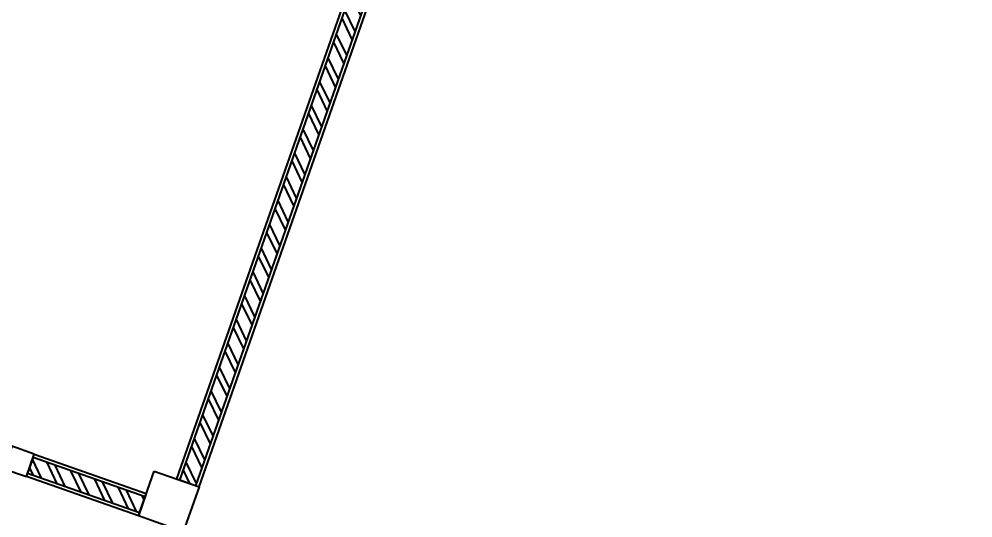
# Model space of a CAD drawing. Header units: inches. Extents: x -1366 to 1200, y -585 to 2545.
# Drawn here: x 394.494 to 398.509, y 2006.189 to 2008.287 of the extents above; entities that cross this region are included whole.
import ezdxf

# ---------------------------------------------------------------- set-up
doc = ezdxf.new("R2010")
doc.units = ezdxf.units.IN
doc.header["$MEASUREMENT"] = 0
doc.header["$PDSIZE"] = 0.05
doc.layers.get('DEFPOINTS').update_dxf_attribs({"linetype": 'CONTINUOUS'})
for name, color, linetype in [('COLM', 3, 'CONTINUOUS'), ('DIM', 7, 'CONTINUOUS'), ('WALL', 7, 'CONTINUOUS'), ('WALL_HATC', 251, 'CONTINUOUS')]:
    doc.layers.add(name, color=color, linetype=linetype)
doc.styles.add('style10', font='CordiaUPC.ttf')
doc.dimstyles.new('C-CC100', dxfattribs={"dimtxt": 0.225, "dimasz": 0.15, "dimexe": 0.25, "dimexo": 0, "dimtad": 1, "dimtxsty": 'style10', "dimblk1": 'B-2', "dimblk2": 'B-2', "dimsah": 1, "dimcen": 2.5, "dimdle": 0.18, "dimclrd": 1, "dimclre": 7, "dimclrt": 2, "dimazin": 3, "dimtfac": 1, "dimtix": 1, "dimtmove": 2, "dimatfit": 3, "dimldrblk": 'B-2'})

# ---------------------------------------------------------------- blocks, each defined once
blk = doc.blocks.new('B-2')
at = {"layer": 'DIM', "color": 2}
blk.add_line((0, 1), (0, -1), dxfattribs=at)
at = {"layer": 'DIM'}
blk.add_line((-1, 0), (1, 0), dxfattribs=at)
at = {"layer": 'DIM', "color": 2}
blk.add_circle((0, 0), 0.325, dxfattribs=at)
blk = doc.blocks.new('*D792')
at = {"layer": 'DEFPOINTS', "color": 0, "transparency": 16777216}
for p in [(374.9876, 2007.7898), (374.2109, 2005.5462), (399.3538, 1999.9812)]:
    blk.add_point(p, dxfattribs=at)
at = {"layer": 'DIM', "color": 7, "lineweight": -2, "transparency": 16777216}
for p, q in [((374.9876, 2007.7898), (374.1291, 2005.3099)), ((399.3538, 1999.9812), (398.3017, 1996.942))]:
    blk.add_line(p, q, dxfattribs=at)
at = {"layer": 'DIM', "color": 1, "lineweight": -2, "transparency": 16777216}
for p, q in [((374.9196, 2005.3008), (385.4049, 2001.6711)), ((397.6748, 1997.4236), (387.1895, 2001.0533))]:
    blk.add_line(p, q, dxfattribs=at)
at = {"layer": 'DIM', "color": 1, "lineweight": -2, "transparency": 16777216, "xscale": 0.75, "yscale": 0.75, "zscale": 0.75}
for p, rotation in [((374.2109, 2005.5462), 160.9055121148177), ((398.3835, 1997.1782), 340.9055121148177)]:
    blk.add_blockref('B-2', p, dxfattribs=dict(at, rotation=rotation))
at = {"layer": 'DIM', "color": 2, "transparency": 16777216, "insert": (386.2972, 2001.3622), "char_height": 0.5, "attachment_point": 5, "style": 'style10'}
blk.add_mtext('\\A1;25.58', dxfattribs=at)

msp = doc.modelspace()

# ---------------------------------------------------------------- hatches: boundary and pattern name
at = {"layer": 'WALL_HATC'}
h = msp.add_hatch(dxfattribs=at)
h.set_pattern_fill('ANSI32', color=256, scale=0.2, angle=70.6523, style=0)
h.set_pattern_definition([(295.64616, (374.7748, 1997.84159), (0.0676113, 0.0324609), []), (295.64616, (374.76308, 1997.80823), (0.0676113, 0.0324609), [])])
h.paths.add_polyline_path([(395.1714, 2006.3476), (396.5962, 2010.4046), (396.6623, 2010.3815), (395.2374, 2006.3244)])
h = msp.add_hatch(dxfattribs=at)
h.set_pattern_fill('ANSI32', color=256, scale=0.2, angle=430.6462, style=0)
h.set_pattern_definition([(295.64616, (372.09417, 1972.63067), (0.06761131, 0.03246091), []), (295.64616, (372.08245, 1972.59731), (0.06761131, 0.03246091), [])])
h.paths.add_polyline_path([(394.5298, 2006.3768), (395.0016, 2006.2111), (395.0248, 2006.2772), (394.553, 2006.4428)])

# ---------------------------------------------------------------- linework, layer by layer
at = {"layer": 'COLM'}
msp.add_lwpolyline([(395.0629, 2006.3857), (395.2516, 2006.3194), (395.1853, 2006.1307), (394.9966, 2006.197)], close=True, dxfattribs=at)
at = {"layer": 'WALL'}
for points in [[(396.5821, 2010.4096), (395.1572, 2006.3525), (395.2516, 2006.3194), (396.6764, 2010.3765)], [(394.5249, 2006.3626), (394.558, 2006.457), (394.4637, 2006.4901), (394.4305, 2006.3958)], [(394.9966, 2006.197), (394.5249, 2006.3626), (394.558, 2006.457), (395.0298, 2006.2913)]]:
    msp.add_lwpolyline(points, close=True, dxfattribs=at)
at = {"layer": 'WALL_HATC'}
for points in [[(395.1714, 2006.3476), (396.5962, 2010.4046), (396.6623, 2010.3815), (395.2374, 2006.3244), (395.1714, 2006.3476)], [(394.5298, 2006.3768), (395.0016, 2006.2111), (395.0248, 2006.2772), (394.553, 2006.4428), (394.5298, 2006.3768)]]:
    msp.add_lwpolyline(points, dxfattribs=at)

# ---------------------------------------------------------------- dimensions: what is measured, and where the dimension line sits
at = {"layer": 'DIM'}
dim = msp.add_linear_dim(base=(374.2109, 2005.5462), p1=(399.3538, 1999.9812), p2=(374.9876, 2007.7898), angle=340.9055, dimstyle='C-CC100', override={"dimtxt": 0.5, "dimasz": 0.75}, dxfattribs=at)
dim.commit()
dim.dimension.update_dxf_attribs({"geometry": '*D792', "text_midpoint": (386.2972, 2001.3622)})

doc.saveas('drawing.dxf')
